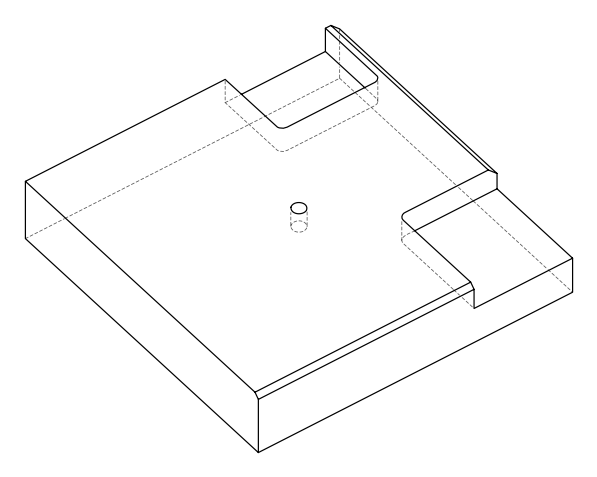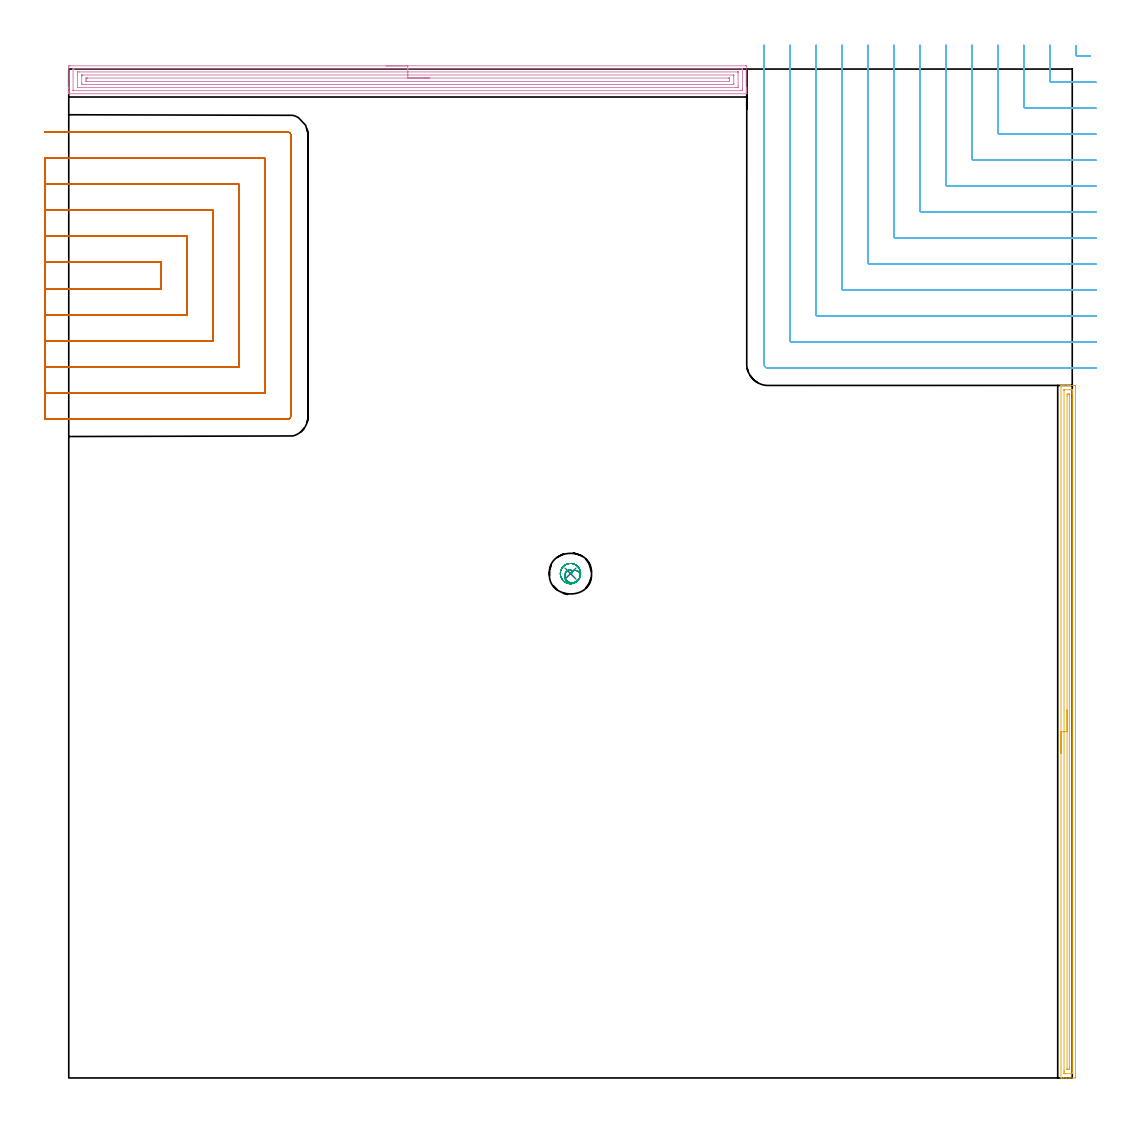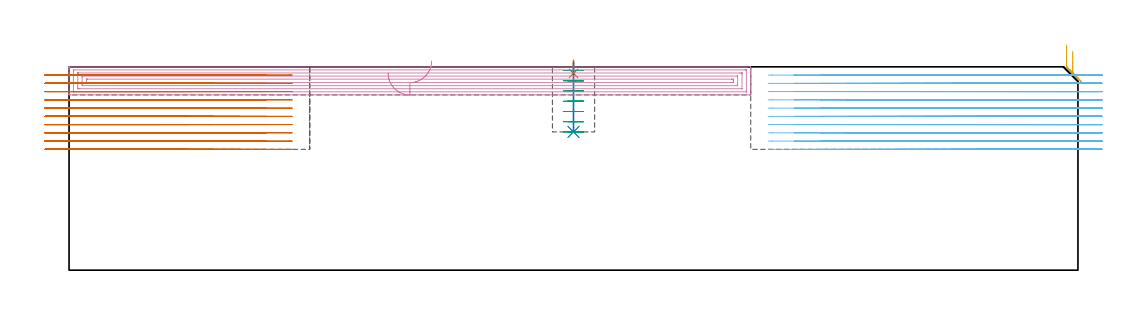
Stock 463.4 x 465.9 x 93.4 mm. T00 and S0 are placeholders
(PLAN: 7 operations, 4 tool changes, 111.3 min)
(1 SPOT_DRILL | STEP1POCKET | NXT0321_9005460120000 | 0.05 min | 182 mm3)
(2 DRILL_BLIND_HOLE_INTO_CENTER | STEP1POCKET | NXT0301_128 | 0.13 min | 3065 mm3)
(3 MILL_ROUGH_BLIND_HOLE_CONTOUR | STEP1POCKET | NXT0201_013 | Spiral | 1.51 min | 5576 mm3)
(4 AREA_MILL | FG_CHAMFER_SURFACE | UGT0205_001 | 12.77 min | 26660 mm3)
(5 AREA_MILL_1 | FG_CHAMFER_SURFACE_1 | UGT0205_001 | 7.85 min | 7279 mm3)
(6 MILL_CORNER_NOTCH_RECTANGULAR | CORNER_NOTCH_RECTANGULAR | NXT0201_012 | Follow Part, ap 4, ae 75% | 44.98 min | 831155 mm3)
(7 MILL_SLOT | SLOT_PARTIAL_RECTANGULAR | NXT0201_012 | Follow Part, ap 4, ae 75% | 44.04 min | 620627 mm3)
(TOOL NXT0321_9005460120000 | NC Spot Drill, 142deg, 12mm, Carbide, Uncoated | D12 PA142 FL30 Z2)
(TOOL NXT0301_128 | Carbide Drill 12mm [861.1-1200-036A1-GP GC34] | D12 PA150 FL37.4 Z2)
(TOOL NXT0201_013 | ENDMILL 10mm | D10 FL30 Z4)
(TOOL UGT0205_001 | Chamfer Mill 20 x 3 x 45 deg. | D20 FL50 Z2)
(TOOL NXT0201_012 | ENDMILL 16mm [2P460-1600-NA 1630] | D16 FL38 Z6)
(OP 1 SPOT_DRILL)
G17 G21 G94 G90
T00 M6
G54
G17 G0 G90 X231.7 Y232.9 S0 M3
G43 Z103.4 H0
G94 G81 G98 Z90.4 F250. R96.4
G80
M5
M2
(OP 2 DRILL_BLIND_HOLE_INTO_CENTER)
G17 G21 G94 G90
T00 M6
G54
G17 G0 G90 X231.7 Y232.9 S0 M3
G43 Z103.4 H1
G94 G81 G98 Z63.5 F250. R95.4
G80
M5
M2
(OP 3 MILL_ROUGH_BLIND_HOLE_CONTOUR)
G17 G21 G94 G90
T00 M6
G54
G17 G0 G90 X231.7 Y232.9 S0 M3
G43 Z103.4 H0
Z91.7
G94 G3 X231.849 Y234.478 R0.796 F250.
X229.392 Y233.34 R2.324
X231.138 Y228.849 R3.111
X236.07 Y231.17 R3.981
X233.43 Y237.27 R4.7
X236.07 Y231.17 R-4.7
X234.75 Y234.22 R2.35
X231.7 Y232.9 R2.35
G0 Z87.
G3 X231.849 Y234.478 R0.796
X229.392 Y233.34 R2.324
X231.138 Y228.849 R3.111
X236.07 Y231.17 R3.981
X233.43 Y237.27 R4.7
X236.07 Y231.17 R-4.7
X234.75 Y234.22 R2.35
X231.7 Y232.9 R2.35
G0 Z82.3
G3 X231.849 Y234.478 R0.796
X229.392 Y233.34 R2.324
X231.138 Y228.849 R3.111
X236.07 Y231.17 R3.981
X233.43 Y237.27 R4.7
X236.07 Y231.17 R-4.7
X234.75 Y234.22 R2.35
X231.7 Y232.9 R2.35
G0 Z77.6
G3 X231.849 Y234.478 R0.796
X229.392 Y233.34 R2.324
X231.138 Y228.849 R3.111
X236.07 Y231.17 R3.981
X233.43 Y237.27 R4.7
X236.07 Y231.17 R-4.7
X234.75 Y234.22 R2.35
X231.7 Y232.9 R2.35
G0 Z72.9
G3 X231.849 Y234.478 R0.796
X229.392 Y233.34 R2.324
X231.138 Y228.849 R3.111
X236.07 Y231.17 R3.981
X233.43 Y237.27 R4.7
X236.07 Y231.17 R-4.7
X234.75 Y234.22 R2.35
X231.7 Y232.9 R2.35
G0 Z68.2
G3 X231.849 Y234.478 R0.796
X229.392 Y233.34 R2.324
X231.138 Y228.849 R3.111
X236.07 Y231.17 R3.981
X233.43 Y237.27 R4.7
X236.07 Y231.17 R-4.7
X234.75 Y234.22 R2.35
X231.7 Y232.9 R2.35
G0 Z63.5
G3 X231.849 Y234.478 R0.796
X229.392 Y233.34 R2.324
X231.138 Y228.849 R3.111
X236.07 Y231.17 R3.981
X233.43 Y237.27 R4.7
X236.07 Y231.17 R-4.7
X234.75 Y234.22 R2.35
X231.7 Y232.9 R2.35
G0 Z103.4
M5
M2
(OP 4 AREA_MILL)
G17 G21 G94 G90
T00 M6
G54
G17 G0 G90 X146.55 Y467.4 S1061 M3
G43 Z103.4 H0
Z90.5
G94 G1 X146.588 Z89.628 F250.
X146.702 Z88.764
X146.891 Z87.912
X147.153 Z87.08
X147.487 Z86.274
X147.89 Z85.5
X148.359 Z84.764
X148.89 Z84.072
X149.479 Z83.429
X150.122 Z82.84
X150.814 Z82.309
X151.55 Z81.84
X152.324 Z81.437
X153.13 Z81.103
X153.962 Z80.841
X154.814 Z80.652
X155.678 Z80.538
X156.55 Z80.5
X312.479
X313.033 Y467.394 Z80.503
X313.09 Y467.392 Z80.506
X313.1 Y467.329 Z80.568
Y457.457 Z90.437
Y456.924 Z90.972
Y456.584 Z91.312
Y456.051 Z91.845
Y455.71 Z92.184
Y455.029 Z92.871
Y454.763 Z93.137
X313.099 Y454.631 Z93.262
X313.095 Y454.551 Z93.341
X313.09 Y454.503 Z93.388
X312.926 Y454.5 Z93.4
X0.174
X0.01 Y454.503 Z93.388
X0.003 Y454.629 Z93.263
X0. Y454.763 Z93.136
Y455.029 Z92.871
Y455.71 Z92.184
Y456.924 Z90.972
Y457.457 Z90.437
Y466.797 Z81.101
X0.004 Y467.063 Z80.835
X0.01 Y467.393 Z80.504
X0.279 Y467.397 Z80.502
X0.621 Y467.4 Z80.5
X156.55
Y465.986 Z81.914
X310.901 Y465.985 Z81.915
X311.045 Y465.984 Z81.916
X311.08 Y465.981 Z81.919
X311.09 Y465.979 Z81.921
X311.093 Y465.97 Z81.93
X311.097 Y465.94 Z81.96
X311.1 Y465.791 Z82.109
X311.099 Y456.185 Z91.715
X311.097 Y456.052 Z91.848
X311.091 Y455.946 Z91.954
X311.089 Y455.92 Z91.98
X311.076 Y455.919 Z91.981
X311.034 Y455.917 Z91.983
X310.692 Y455.915 Z91.985
X310.483 Y455.914 Z91.986
X2.199 Y455.915 Z91.985
X2.055 Y455.916 Z91.984
X2.02 Y455.919 Z91.981
X2.01 Y455.921 Z91.979
X2.007 Y455.93 Z91.97
X2.003 Y455.96 Z91.94
X2. Y456.109 Z91.791
Y465.715 Z82.185
X2.003 Y465.848 Z82.052
X2.009 Y465.954 Z81.946
X2.011 Y465.98 Z81.92
X2.024 Y465.981 Z81.919
X2.066 Y465.983 Z81.917
X2.408 Y465.985 Z81.915
X2.617 Y465.986 Z81.914
X156.55
Y464.571 Z83.329
X308.905
X309.036 Y464.57 Z83.33
X309.072 Y464.567 Z83.333
X309.088 Y464.565 Z83.335
X309.091 Y464.556 Z83.344
X309.097 Y464.507 Z83.393
X309.099 Y464.443 Z83.457
X309.1 Y458.139 Z89.761
X309.096 Y457.457 Z90.443
X309.093 Y457.362 Z90.538
X309.09 Y457.342 Z90.558
X309.076 Y457.335 Z90.565
X309.032 Y457.332 Z90.568
X308.905 Y457.33 Z90.57
X308.142 Y457.329 Z90.571
X4.195
X4.064 Y457.33 Z90.57
X4.028 Y457.333 Z90.567
X4.012 Y457.335 Z90.565
X4.009 Y457.344 Z90.556
X4.003 Y457.393 Z90.507
X4.001 Y457.457 Z90.443
X4. Y463.761 Z84.139
X4.004 Y464.443 Z83.457
X4.007 Y464.538 Z83.362
X4.01 Y464.558 Z83.342
X4.024 Y464.565 Z83.335
X4.068 Y464.568 Z83.332
X4.195 Y464.57 Z83.33
X4.958 Y464.571 Z83.329
X156.55
Y463.157 Z84.743
X306.958
X307.003 Y463.156 Z84.744
X307.049 Y463.154 Z84.746
X307.08 Y463.151 Z84.749
X307.09 Y463.118 Z84.782
X307.1 Y462.714 Z85.186
Y462.697 Z85.203
Y459.221 Z88.679
Y459.203 Z88.697
X307.092 Y458.776 Z89.124
X307.09 Y458.754 Z89.146
X307.06 Y458.75 Z89.15
X306.978 Y458.746 Z89.154
X306.852 Y458.743 Z89.157
X6.142
X6.097 Y458.744 Z89.156
X6.051 Y458.746 Z89.154
X6.02 Y458.749 Z89.151
X6.01 Y458.782 Z89.118
X6. Y459.186 Z88.714
Y462.697 Z85.203
X6.008 Y463.124 Z84.776
X6.009 Y463.146 Z84.754
X6.04 Y463.15 Z84.75
X6.122 Y463.154 Z84.746
X6.248 Y463.157 Z84.743
X156.55
Y461.743 Z86.157
X304.519
X304.867 Y461.742 Z86.158
X305.041 Y461.739 Z86.161
X305.081 Y461.736 Z86.164
X305.09 Y461.732 Z86.168
X305.093 Y461.717 Z86.183
X305.097 Y461.662 Z86.238
X305.1 Y461.175 Z86.725
Y460.95 Z86.95
X305.097 Y460.304 Z87.596
X305.091 Y460.21 Z87.69
X305.087 Y460.164 Z87.736
X305.045 Y460.162 Z87.738
X304.842 Y460.159 Z87.741
X304.437 Y460.157 Z87.743
X304.355
X8.581
X8.233 Y460.158 Z87.742
X8.059 Y460.161 Z87.739
X8.019 Y460.164 Z87.736
X8.009 Y460.168 Z87.732
X8.007 Y460.183 Z87.717
X8.003 Y460.238 Z87.662
X8. Y460.725 Z87.175
Y460.95 Z86.95
X8.003 Y461.596 Z86.304
X8.009 Y461.69 Z86.21
X8.013 Y461.736 Z86.164
X8.055 Y461.738 Z86.162
X8.258 Y461.741 Z86.159
X8.663 Y461.743 Z86.157
X8.745
X156.55
X157.422 Z86.195
X158.287 Z86.309
X159.138 Z86.498
X159.97 Z86.76
X160.776 Z87.094
X161.55 Z87.497
X162.286 Z87.965
X162.978 Z88.497
X163.621 Z89.086
X164.21 Z89.729
X164.742 Z90.421
X165.21 Z91.157
X165.613 Z91.931
X165.947 Z92.737
X166.209 Z93.569
X166.398 Z94.42
X166.512 Z95.285
X166.55 Z96.157
G0 Z103.4
M5
M2
(OP 5 AREA_MILL_1)
G17 G21 G94 G90
T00 M6
G54
G17 G0 G90 X458.2 Y149.9 S1061 M3
G43 Z103.4 H0
G94 G1 Y149.938 Z102.528 F250.
Y150.052 Z101.663
Y150.241 Z100.812
Y150.503 Z99.98
Y150.837 Z99.174
Y151.24 Z98.4
Y151.708 Z97.664
Y152.24 Z96.972
Y152.829 Z96.329
Y153.472 Z95.74
Y154.164 Z95.208
Y154.9 Z94.74
Y155.674 Z94.337
Y156.48 Z94.003
Y157.312 Z93.741
Y158.163 Z93.552
Y159.028 Z93.438
Y159.9 Z93.4
Y319.641
X458.202 Y319.79 Z93.388
X458.306 Y319.798 Z93.286
X458.415 Y319.8 Z93.184
X458.754 Z92.845
X459.373 Z92.222
X461.424 Z90.173
X461.985 Z89.609
X462.576 Z89.02
X464.317 Z87.279
X464.598 Y319.797 Z86.999
X464.893 Y319.79 Z86.703
X464.898 Y319.503 Z86.7
X464.9 Y319.195
Y318.885
Y0.605
X464.898 Y0.297
X464.893 Y0.01 Z86.703
X464.598 Y0. Z86.999
X461.985 Z89.609
X460.553 Z91.043
X459.373 Z92.221
X458.415 Z93.184
X458.307 Z93.285
X458.264 Y0.002 Z93.328
X458.203 Y0.01 Z93.388
X458.2 Y0.159 Z93.4
Y159.9
X459.614 Z91.986
X459.615 Y317.41 Z91.985
X459.617 Y317.733 Z91.983
X459.618 Y317.772 Z91.982
X459.62 Y317.785 Z91.98
X459.637 Y317.79 Z91.963
X459.737 Y317.795 Z91.863
X459.864 Y317.799 Z91.736
X462.856 Y317.8 Z88.744
X463.349 Y317.798 Z88.251
X463.454 Y317.793 Z88.146
X463.474 Y317.791 Z88.126
X463.479 Y317.756 Z88.121
X463.482 Y317.661 Z88.118
X463.485 Y317.41 Z88.115
X463.486 Y316.765 Z88.114
Y316.518
X463.485 Y2.39 Z88.115
X463.483 Y2.067 Z88.117
X463.481 Y2.028 Z88.119
X463.48 Y2.015 Z88.12
X463.463 Y2.01 Z88.137
X463.363 Y2.005 Z88.237
X463.236 Y2.001 Z88.364
X460.244 Y2. Z91.356
X459.751 Y2.002 Z91.849
X459.646 Y2.007 Z91.954
X459.627 Y2.009 Z91.974
X459.621 Y2.044 Z91.979
X459.618 Y2.139 Z91.982
X459.615 Y2.39 Z91.985
X459.614 Y3.035 Z91.986
Y3.282
Y159.9
X461.028 Z90.572
Y314.821
X461.03 Y315.625 Z90.57
X461.032 Y315.711 Z90.568
X461.036 Y315.79 Z90.564
X461.115 Y315.792 Z90.485
X461.816 Y315.799 Z89.784
X461.985 Y315.798 Z89.615
X462.042 Y315.794 Z89.558
X462.058 Y315.791 Z89.542
X462.065 Y315.77 Z89.535
X462.068 Y315.714 Z89.532
X462.071 Y315.625 Z89.529
X462.072 Y4.979 Z89.528
X462.07 Y4.174 Z89.53
X462.068 Y4.089 Z89.532
X462.064 Y4.01 Z89.536
X461.985 Y4.008 Z89.615
X461.284 Y4.001 Z90.316
X461.115 Y4.002 Z90.485
X461.058 Y4.006 Z90.542
X461.042 Y4.009 Z90.558
X461.035 Y4.03 Z90.565
X461.032 Y4.086 Z90.568
X461.029 Y4.174 Z90.571
X461.028 Y159.9 Z90.572
Y160.772 Z90.61
Y161.636 Z90.723
Y162.488 Z90.912
Y163.32 Z91.175
Y164.126 Z91.508
Y164.9 Z91.911
Y165.636 Z92.38
Y166.328 Z92.911
Y166.971 Z93.5
Y167.56 Z94.144
Y168.091 Z94.836
Y168.56 Z95.572
Y168.963 Z96.345
Y169.297 Z97.151
Y169.559 Z97.983
Y169.748 Z98.835
Y169.862 Z99.7
Y169.9 Z100.572
G0 Z103.4
M5
M2
(OP 6 MILL_CORNER_NOTCH_RECTANGULAR)
G17 G21 G94 G90
T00 M6
G54
G17 G0 G90 X465.099 Y476.717 S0 M3
G43 Z103.4 H1
Z89.61
G94 G1 X465.1 Y473.717 F250.
Y473.651
Y472.591
G3 X465.891 Y471.8 R0.8
G1 X468.803
X471.803
G0 Z103.4
X453.094 Y476.9
Z89.61
G1 X453.1 Y473.9
Y473.651 F500.
Y460.591
G3 X453.891 Y459.8 R0.8
G1 X471.4
X474.4 F250.
G0 Z103.4
X441.094 Y476.9
Z89.61
G1 X441.1 Y473.9
Y473.651 F500.
Y448.592
G3 X441.892 Y447.8 R0.8
G1 X471.4
X474.4 F250.
G0 Z103.4
X429.093 Y476.9
Z89.61
G1 X429.1 Y473.9
Y473.651 F500.
Y436.592
G3 X429.892 Y435.8 R0.8
G1 X471.4
X474.4 F250.
G0 Z103.4
X417.092 Y476.9
Z89.61
G1 X417.1 Y473.9
Y473.651 F500.
Y424.593
G3 X417.893 Y423.8 R0.8
G1 X471.4
X474.4 F250.
G0 Z103.4
X405.091 Y476.9
Z89.61
G1 X405.1 Y473.9
Y473.651 F500.
Y412.593
G3 X405.893 Y411.8 R0.8
G1 X471.4
X474.4 F250.
G0 Z103.4
X393.089 Y476.9
Z89.61
G1 X393.1 Y473.9
Y473.651 F500.
Y400.594
G3 X393.894 Y399.8 R0.8
G1 X471.4
X474.4 F250.
G0 Z103.4
X381.087 Y476.9
Z89.61
G1 X381.099 Y473.9
X381.1 Y473.651 F500.
Y388.594
G3 X381.894 Y387.8 R0.8
G1 X471.4
X474.4 F250.
G0 Z103.4
X369.084 Y476.9
Z89.61
G1 X369.099 Y473.9
X369.1 Y473.651 F500.
Y376.594
G3 X369.894 Y375.8 R0.8
G1 X471.4
X474.4 F250.
G0 Z103.4
X357.078 Y476.9
Z89.61
G1 X357.099 Y473.9
X357.1 Y473.651 F500.
Y364.595
G3 X357.895 Y363.8 R0.8
G1 X471.4
X474.4 F250.
G0 Z103.4
X345.068 Y476.9
Z89.61
G1 X345.099 Y473.9
G2 X345.1 Y473.651 R24. F500.
G1 Y352.595
G3 X345.895 Y351.8 R0.8
G1 X471.4
X474.4 F250.
G0 Z103.4
X333.035 Y476.899
Z89.61
G1 X333.097 Y473.9
G2 X333.1 Y473.651 R12. F500.
G1 Y340.595
G3 X333.895 Y339.8 R0.8
G1 X471.4
X474.4 F250.
G0 Z103.4
X321.1 Y476.651
Z89.61
G1 Y473.651
Y329.7 F500.
G3 X323. Y327.8 R1.9
G1 X471.4
X474.4 F250.
G0 Z103.4
X465.1 Y476.717
Z85.82
G1 Y473.717
Y472.591
G3 X465.891 Y471.8 R0.8
G1 X468.803
X471.803
G0 Z103.4
X453.1 Y476.9
Z85.82
G1 Y473.9
Y460.591 F500.
G3 X453.891 Y459.8 R0.8
G1 X471.4
X474.4 F250.
G0 Z103.4
X441.1 Y476.9
Z85.82
G1 Y473.9
Y448.592 F500.
G3 X441.892 Y447.8 R0.8
G1 X471.4
X474.4 F250.
G0 Z103.4
X429.1 Y476.9
Z85.82
G1 Y473.9
Y436.592 F500.
G3 X429.892 Y435.8 R0.8
G1 X471.4
X474.4 F250.
G0 Z103.4
X417.1 Y476.9
Z85.82
G1 Y473.9
Y424.593 F500.
G3 X417.893 Y423.8 R0.8
G1 X471.4
X474.4 F250.
G0 Z103.4
X405.1 Y476.9
Z85.82
G1 Y473.9
Y412.593 F500.
G3 X405.893 Y411.8 R0.8
G1 X471.4
X474.4 F250.
G0 Z103.4
X393.1 Y476.9
Z85.82
G1 Y473.9
Y400.594 F500.
G3 X393.894 Y399.8 R0.8
G1 X471.4
X474.4 F250.
G0 Z103.4
X381.1 Y476.9
Z85.82
G1 Y473.9
Y388.594 F500.
G3 X381.894 Y387.8 R0.8
G1 X471.4
X474.4 F250.
G0 Z103.4
X369.1 Y476.9
Z85.82
G1 Y473.9
Y376.594 F500.
G3 X369.894 Y375.8 R0.8
G1 X471.4
X474.4 F250.
G0 Z103.4
X357.1 Y476.9
Z85.82
G1 Y473.9
Y364.595 F500.
G3 X357.895 Y363.8 R0.8
G1 X471.4
X474.4 F250.
G0 Z103.4
X345.1 Y476.9
Z85.82
G1 Y473.9
Y352.595 F500.
G3 X345.895 Y351.8 R0.8
G1 X471.4
X474.4 F250.
G0 Z103.4
X333.1 Y476.9
Z85.82
G1 Y473.9
Y340.595 F500.
G3 X333.895 Y339.8 R0.8
G1 X471.4
X474.4 F250.
G0 Z103.4
X321.1 Y476.9
Z85.82
G1 Y473.9
Y329.7 F500.
G3 X323. Y327.8 R1.9
G1 X471.4
X474.4 F250.
G0 Z103.4
X465.1 Y476.717
Z82.03
G1 Y473.717
Y472.591
G3 X465.891 Y471.8 R0.8
G1 X468.803
X471.803
G0 Z103.4
X453.1 Y476.9
Z82.03
G1 Y473.9
Y460.591 F500.
G3 X453.891 Y459.8 R0.8
G1 X471.4
X474.4 F250.
G0 Z103.4
X441.1 Y476.9
Z82.03
G1 Y473.9
Y448.592 F500.
G3 X441.892 Y447.8 R0.8
G1 X471.4
X474.4 F250.
G0 Z103.4
X429.1 Y476.9
Z82.03
G1 Y473.9
Y436.592 F500.
G3 X429.892 Y435.8 R0.8
G1 X471.4
X474.4 F250.
G0 Z103.4
X417.1 Y476.9
Z82.03
G1 Y473.9
Y424.593 F500.
G3 X417.893 Y423.8 R0.8
G1 X471.4
X474.4 F250.
G0 Z103.4
X405.1 Y476.9
Z82.03
G1 Y473.9
Y412.593 F500.
G3 X405.893 Y411.8 R0.8
G1 X471.4
X474.4 F250.
G0 Z103.4
X393.1 Y476.9
Z82.03
G1 Y473.9
Y400.594 F500.
G3 X393.894 Y399.8 R0.8
G1 X471.4
X474.4 F250.
G0 Z103.4
X381.1 Y476.9
Z82.03
G1 Y473.9
Y388.594 F500.
G3 X381.894 Y387.8 R0.8
G1 X471.4
X474.4 F250.
G0 Z103.4
X369.1 Y476.9
Z82.03
G1 Y473.9
Y376.594 F500.
G3 X369.894 Y375.8 R0.8
G1 X471.4
X474.4 F250.
G0 Z103.4
X357.1 Y476.9
Z82.03
G1 Y473.9
Y364.595 F500.
G3 X357.895 Y363.8 R0.8
G1 X471.4
X474.4 F250.
G0 Z103.4
X345.1 Y476.9
Z82.03
G1 Y473.9
Y352.595 F500.
G3 X345.895 Y351.8 R0.8
G1 X471.4
X474.4 F250.
G0 Z103.4
X333.1 Y476.9
Z82.03
G1 Y473.9
Y340.595 F500.
G3 X333.895 Y339.8 R0.8
G1 X471.4
X474.4 F250.
G0 Z103.4
X321.1 Y476.9
Z82.03
G1 Y473.9
Y329.7 F500.
G3 X323. Y327.8 R1.9
G1 X471.4
X474.4 F250.
G0 Z103.4
X465.1 Y476.717
Z78.24
G1 Y473.717
Y472.591
G3 X465.891 Y471.8 R0.8
G1 X468.803
X471.803
G0 Z103.4
X453.1 Y476.9
Z78.24
G1 Y473.9
Y460.591 F500.
G3 X453.891 Y459.8 R0.8
G1 X471.4
X474.4 F250.
G0 Z103.4
X441.1 Y476.9
Z78.24
G1 Y473.9
Y448.592 F500.
G3 X441.892 Y447.8 R0.8
G1 X471.4
X474.4 F250.
G0 Z103.4
X429.1 Y476.9
Z78.24
G1 Y473.9
Y436.592 F500.
G3 X429.892 Y435.8 R0.8
G1 X471.4
X474.4 F250.
G0 Z103.4
X417.1 Y476.9
Z78.24
G1 Y473.9
Y424.593 F500.
G3 X417.893 Y423.8 R0.8
G1 X471.4
X474.4 F250.
G0 Z103.4
X405.1 Y476.9
Z78.24
G1 Y473.9
Y412.593 F500.
G3 X405.893 Y411.8 R0.8
G1 X471.4
X474.4 F250.
G0 Z103.4
X393.1 Y476.9
Z78.24
G1 Y473.9
Y400.594 F500.
G3 X393.894 Y399.8 R0.8
G1 X471.4
X474.4 F250.
G0 Z103.4
X381.1 Y476.9
Z78.24
G1 Y473.9
Y388.594 F500.
G3 X381.894 Y387.8 R0.8
G1 X471.4
X474.4 F250.
G0 Z103.4
X369.1 Y476.9
Z78.24
G1 Y473.9
Y376.594 F500.
G3 X369.894 Y375.8 R0.8
G1 X471.4
X474.4 F250.
G0 Z103.4
X357.1 Y476.9
Z78.24
G1 Y473.9
Y364.595 F500.
G3 X357.895 Y363.8 R0.8
G1 X471.4
X474.4 F250.
G0 Z103.4
X345.1 Y476.9
Z78.24
G1 Y473.9
Y352.595 F500.
G3 X345.895 Y351.8 R0.8
G1 X471.4
X474.4 F250.
G0 Z103.4
X333.1 Y476.9
Z78.24
G1 Y473.9
Y340.595 F500.
G3 X333.895 Y339.8 R0.8
G1 X471.4
X474.4 F250.
G0 Z103.4
X321.1 Y476.9
Z78.24
G1 Y473.9
Y329.7 F500.
G3 X323. Y327.8 R1.9
G1 X471.4
X474.4 F250.
G0 Z103.4
X465.1 Y476.717
Z74.45
G1 Y473.717
Y472.591
G3 X465.891 Y471.8 R0.8
G1 X468.803
X471.803
G0 Z103.4
X453.1 Y476.9
Z74.45
G1 Y473.9
Y460.591 F500.
G3 X453.891 Y459.8 R0.8
G1 X471.4
X474.4 F250.
G0 Z103.4
X441.1 Y476.9
Z74.45
G1 Y473.9
Y448.592 F500.
G3 X441.892 Y447.8 R0.8
G1 X471.4
X474.4 F250.
G0 Z103.4
X429.1 Y476.9
Z74.45
G1 Y473.9
Y436.592 F500.
G3 X429.892 Y435.8 R0.8
G1 X471.4
X474.4 F250.
G0 Z103.4
X417.1 Y476.9
Z74.45
G1 Y473.9
Y424.593 F500.
G3 X417.893 Y423.8 R0.8
G1 X471.4
X474.4 F250.
G0 Z103.4
X405.1 Y476.9
Z74.45
G1 Y473.9
Y412.593 F500.
G3 X405.893 Y411.8 R0.8
G1 X471.4
X474.4 F250.
G0 Z103.4
X393.1 Y476.9
Z74.45
G1 Y473.9
Y400.594 F500.
G3 X393.894 Y399.8 R0.8
G1 X471.4
X474.4 F250.
G0 Z103.4
X381.1 Y476.9
Z74.45
G1 Y473.9
Y388.594 F500.
G3 X381.894 Y387.8 R0.8
G1 X471.4
X474.4 F250.
G0 Z103.4
X369.1 Y476.9
Z74.45
G1 Y473.9
Y376.594 F500.
G3 X369.894 Y375.8 R0.8
G1 X471.4
X474.4 F250.
G0 Z103.4
X357.1 Y476.9
Z74.45
G1 Y473.9
Y364.595 F500.
G3 X357.895 Y363.8 R0.8
G1 X471.4
X474.4 F250.
G0 Z103.4
X345.1 Y476.9
Z74.45
G1 Y473.9
Y352.595 F500.
G3 X345.895 Y351.8 R0.8
G1 X471.4
X474.4 F250.
G0 Z103.4
X333.1 Y476.9
Z74.45
G1 Y473.9
Y340.595 F500.
G3 X333.895 Y339.8 R0.8
G1 X471.4
X474.4 F250.
G0 Z103.4
X321.1 Y476.9
Z74.45
G1 Y473.9
Y329.7 F500.
G3 X323. Y327.8 R1.9
G1 X471.4
X474.4 F250.
G0 Z103.4
X465.1 Y476.717
Z70.66
G1 Y473.717
Y472.591
G3 X465.891 Y471.8 R0.8
G1 X468.803
X471.803
G0 Z103.4
X453.1 Y476.9
Z70.66
G1 Y473.9
Y460.591 F500.
G3 X453.891 Y459.8 R0.8
G1 X471.4
X474.4 F250.
G0 Z103.4
X441.1 Y476.9
Z70.66
G1 Y473.9
Y448.592 F500.
G3 X441.892 Y447.8 R0.8
G1 X471.4
X474.4 F250.
G0 Z103.4
X429.1 Y476.9
Z70.66
G1 Y473.9
Y436.592 F500.
G3 X429.892 Y435.8 R0.8
G1 X471.4
X474.4 F250.
G0 Z103.4
X417.1 Y476.9
Z70.66
G1 Y473.9
Y424.593 F500.
G3 X417.893 Y423.8 R0.8
G1 X471.4
X474.4 F250.
G0 Z103.4
X405.1 Y476.9
Z70.66
G1 Y473.9
Y412.593 F500.
G3 X405.893 Y411.8 R0.8
G1 X471.4
X474.4 F250.
G0 Z103.4
X393.1 Y476.9
Z70.66
G1 Y473.9
Y400.594 F500.
G3 X393.894 Y399.8 R0.8
G1 X471.4
X474.4 F250.
G0 Z103.4
X381.1 Y476.9
Z70.66
G1 Y473.9
Y388.594 F500.
G3 X381.894 Y387.8 R0.8
G1 X471.4
X474.4 F250.
G0 Z103.4
X369.1 Y476.9
Z70.66
G1 Y473.9
Y376.594 F500.
G3 X369.894 Y375.8 R0.8
G1 X471.4
X474.4 F250.
G0 Z103.4
X357.1 Y476.9
Z70.66
G1 Y473.9
Y364.595 F500.
G3 X357.895 Y363.8 R0.8
G1 X471.4
X474.4 F250.
G0 Z103.4
X345.1 Y476.9
Z70.66
G1 Y473.9
Y352.595 F500.
G3 X345.895 Y351.8 R0.8
G1 X471.4
X474.4 F250.
G0 Z103.4
X333.1 Y476.9
Z70.66
G1 Y473.9
Y340.595 F500.
G3 X333.895 Y339.8 R0.8
G1 X471.4
X474.4 F250.
G0 Z103.4
X321.1 Y476.9
Z70.66
G1 Y473.9
Y329.7 F500.
G3 X323. Y327.8 R1.9
G1 X471.4
X474.4 F250.
G0 Z103.4
X465.1 Y476.717
Z66.87
G1 Y473.717
Y472.591
G3 X465.891 Y471.8 R0.8
G1 X468.803
X471.803
G0 Z103.4
X453.1 Y476.9
Z66.87
G1 Y473.9
Y460.591 F500.
G3 X453.891 Y459.8 R0.8
G1 X471.4
X474.4 F250.
G0 Z103.4
X441.1 Y476.9
Z66.87
G1 Y473.9
Y448.592 F500.
G3 X441.892 Y447.8 R0.8
G1 X471.4
X474.4 F250.
G0 Z103.4
X429.1 Y476.9
Z66.87
G1 Y473.9
Y436.592 F500.
G3 X429.892 Y435.8 R0.8
G1 X471.4
X474.4 F250.
G0 Z103.4
X417.1 Y476.9
Z66.87
G1 Y473.9
Y424.593 F500.
G3 X417.893 Y423.8 R0.8
G1 X471.4
X474.4 F250.
G0 Z103.4
X405.1 Y476.9
Z66.87
G1 Y473.9
Y412.593 F500.
G3 X405.893 Y411.8 R0.8
G1 X471.4
X474.4 F250.
G0 Z103.4
X393.1 Y476.9
Z66.87
G1 Y473.9
Y400.594 F500.
G3 X393.894 Y399.8 R0.8
G1 X471.4
X474.4 F250.
G0 Z103.4
X381.1 Y476.9
Z66.87
G1 Y473.9
Y388.594 F500.
G3 X381.894 Y387.8 R0.8
G1 X471.4
X474.4 F250.
G0 Z103.4
X369.1 Y476.9
Z66.87
G1 Y473.9
Y376.594 F500.
G3 X369.894 Y375.8 R0.8
G1 X471.4
X474.4 F250.
G0 Z103.4
X357.1 Y476.9
Z66.87
G1 Y473.9
Y364.595 F500.
G3 X357.895 Y363.8 R0.8
G1 X471.4
X474.4 F250.
G0 Z103.4
X345.1 Y476.9
Z66.87
G1 Y473.9
Y352.595 F500.
G3 X345.895 Y351.8 R0.8
G1 X471.4
X474.4 F250.
G0 Z103.4
X333.1 Y476.9
Z66.87
G1 Y473.9
Y340.595 F500.
G3 X333.895 Y339.8 R0.8
G1 X471.4
X474.4 F250.
G0 Z103.4
X321.1 Y476.9
Z66.87
G1 Y473.9
Y329.7 F500.
G3 X323. Y327.8 R1.9
G1 X471.4
X474.4 F250.
G0 Z103.4
X465.1 Y476.717
Z63.08
G1 Y473.717
Y472.591
G3 X465.891 Y471.8 R0.8
G1 X468.803
X471.803
G0 Z103.4
X453.1 Y476.9
Z63.08
G1 Y473.9
Y460.591 F500.
G3 X453.891 Y459.8 R0.8
G1 X471.4
X474.4 F250.
G0 Z103.4
X441.1 Y476.9
Z63.08
G1 Y473.9
Y448.592 F500.
G3 X441.892 Y447.8 R0.8
G1 X471.4
X474.4 F250.
G0 Z103.4
X429.1 Y476.9
Z63.08
G1 Y473.9
Y436.592 F500.
G3 X429.892 Y435.8 R0.8
G1 X471.4
X474.4 F250.
G0 Z103.4
X417.1 Y476.9
Z63.08
G1 Y473.9
Y424.593 F500.
G3 X417.893 Y423.8 R0.8
G1 X471.4
X474.4 F250.
G0 Z103.4
X405.1 Y476.9
Z63.08
G1 Y473.9
Y412.593 F500.
G3 X405.893 Y411.8 R0.8
G1 X471.4
X474.4 F250.
G0 Z103.4
X393.1 Y476.9
Z63.08
G1 Y473.9
Y400.594 F500.
G3 X393.894 Y399.8 R0.8
G1 X471.4
X474.4 F250.
G0 Z103.4
X381.1 Y476.9
Z63.08
G1 Y473.9
Y388.594 F500.
G3 X381.894 Y387.8 R0.8
G1 X471.4
X474.4 F250.
G0 Z103.4
X369.1 Y476.9
Z63.08
G1 Y473.9
Y376.594 F500.
G3 X369.894 Y375.8 R0.8
G1 X471.4
X474.4 F250.
G0 Z103.4
X357.1 Y476.9
Z63.08
G1 Y473.9
Y364.595 F500.
G3 X357.895 Y363.8 R0.8
G1 X471.4
X474.4 F250.
G0 Z103.4
X345.1 Y476.9
Z63.08
G1 Y473.9
Y352.595 F500.
G3 X345.895 Y351.8 R0.8
G1 X471.4
X474.4 F250.
G0 Z103.4
X333.1 Y476.9
Z63.08
G1 Y473.9
Y340.595 F500.
G3 X333.895 Y339.8 R0.8
G1 X471.4
X474.4 F250.
G0 Z103.4
X321.1 Y476.9
Z63.08
G1 Y473.9
Y329.7 F500.
G3 X323. Y327.8 R1.9
G1 X471.4
X474.4 F250.
G0 Z103.4
X465.1 Y476.717
Z59.29
G1 Y473.717
Y472.591
G3 X465.891 Y471.8 R0.8
G1 X468.803
X471.803
G0 Z103.4
X453.1 Y476.9
Z59.29
G1 Y473.9
Y460.591 F500.
G3 X453.891 Y459.8 R0.8
G1 X471.4
X474.4 F250.
G0 Z103.4
X441.1 Y476.9
Z59.29
G1 Y473.9
Y448.592 F500.
G3 X441.892 Y447.8 R0.8
G1 X471.4
X474.4 F250.
G0 Z103.4
X429.1 Y476.9
Z59.29
G1 Y473.9
Y436.592 F500.
G3 X429.892 Y435.8 R0.8
G1 X471.4
X474.4 F250.
G0 Z103.4
X417.1 Y476.9
Z59.29
G1 Y473.9
Y424.593 F500.
G3 X417.893 Y423.8 R0.8
G1 X471.4
X474.4 F250.
G0 Z103.4
X405.1 Y476.9
Z59.29
G1 Y473.9
Y412.593 F500.
G3 X405.893 Y411.8 R0.8
G1 X471.4
X474.4 F250.
G0 Z103.4
X393.1 Y476.9
Z59.29
G1 Y473.9
Y400.594 F500.
G3 X393.894 Y399.8 R0.8
G1 X471.4
X474.4 F250.
G0 Z103.4
X381.1 Y476.9
Z59.29
G1 Y473.9
Y388.594 F500.
G3 X381.894 Y387.8 R0.8
G1 X471.4
X474.4 F250.
G0 Z103.4
X369.1 Y476.9
Z59.29
G1 Y473.9
Y376.594 F500.
G3 X369.894 Y375.8 R0.8
G1 X471.4
X474.4 F250.
G0 Z103.4
X357.1 Y476.9
Z59.29
G1 Y473.9
Y364.595 F500.
G3 X357.895 Y363.8 R0.8
G1 X471.4
X474.4 F250.
G0 Z103.4
X345.1 Y476.9
Z59.29
G1 Y473.9
Y352.595 F500.
G3 X345.895 Y351.8 R0.8
G1 X471.4
X474.4 F250.
G0 Z103.4
X333.1 Y476.9
Z59.29
G1 Y473.9
Y340.595 F500.
G3 X333.895 Y339.8 R0.8
G1 X471.4
X474.4 F250.
G0 Z103.4
X321.1 Y476.9
Z59.29
G1 Y473.9
Y329.7 F500.
G3 X323. Y327.8 R1.9
G1 X471.4
X474.4 F250.
G0 Z103.4
X465.1 Y476.717
Z55.5
G1 Y473.717
Y472.591
G3 X465.891 Y471.8 R0.8
G1 X468.803
X471.803
G0 Z103.4
X453.1 Y476.9
Z55.5
G1 Y473.9
Y460.591 F500.
G3 X453.891 Y459.8 R0.8
G1 X471.4
X474.4 F250.
G0 Z103.4
X441.1 Y476.9
Z55.5
G1 Y473.9
Y448.592 F500.
G3 X441.892 Y447.8 R0.8
G1 X471.4
X474.4 F250.
G0 Z103.4
X429.1 Y476.9
Z55.5
G1 Y473.9
Y436.592 F500.
G3 X429.892 Y435.8 R0.8
G1 X471.4
X474.4 F250.
G0 Z103.4
X417.1 Y476.9
Z55.5
G1 Y473.9
Y424.593 F500.
G3 X417.893 Y423.8 R0.8
G1 X471.4
X474.4 F250.
G0 Z103.4
X405.1 Y476.9
Z55.5
G1 Y473.9
Y412.593 F500.
G3 X405.893 Y411.8 R0.8
G1 X471.4
X474.4 F250.
G0 Z103.4
X393.1 Y476.9
Z55.5
G1 Y473.9
Y400.594 F500.
G3 X393.894 Y399.8 R0.8
G1 X471.4
X474.4 F250.
G0 Z103.4
X381.1 Y476.9
Z55.5
G1 Y473.9
Y388.594 F500.
G3 X381.894 Y387.8 R0.8
G1 X471.4
X474.4 F250.
G0 Z103.4
X369.1 Y476.9
Z55.5
G1 Y473.9
Y376.594 F500.
G3 X369.894 Y375.8 R0.8
G1 X471.4
X474.4 F250.
G0 Z103.4
X357.1 Y476.9
Z55.5
G1 Y473.9
Y364.595 F500.
G3 X357.895 Y363.8 R0.8
G1 X471.4
X474.4 F250.
G0 Z103.4
X345.1 Y476.9
Z55.5
G1 Y473.9
Y352.595 F500.
G3 X345.895 Y351.8 R0.8
G1 X471.4
X474.4 F250.
G0 Z103.4
X333.1 Y476.9
Z55.5
G1 Y473.9
Y340.595 F500.
G3 X333.895 Y339.8 R0.8
G1 X471.4
X474.4 F250.
G0 Z103.4
X321.1 Y476.9
Z55.5
G1 Y473.9
Y329.7 F500.
G3 X323. Y327.8 R1.9
G1 X471.4
X474.4 F250.
G0 Z103.4
M5
M2
(OP 7 MILL_SLOT)
G17 G21 G94 G90
T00 M6
G54
G17 G0 G90 X-11. Y364.2 S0 M3
G43 Z103.4 H1
Z89.61
G94 G1 X-8. F250.
X42.5 F500.
Y376.8
X-8.
X-11. F250.
Y352.2
X-8.
X54.5 F500.
Y388.8
X-8.
X-11. F250.
Y340.2
X-8.
X66.5 F500.
Y400.8
X-8.
X-11. F250.
Y328.2
X-8.
X78.5 F500.
Y412.8
X-8.
X-11. F250.
Y316.2
X-8.
X90.5 F500.
Y424.8
X-8.
X-11. F250.
Y304.2
X-8.
X101.2 F500.
G3 X102.5 Y305.5 R1.3
G1 Y435.5
G3 X101.2 Y436.8 R1.3
G1 X-8.
X-11. F250.
G0 Y364.2 Z85.82
G1 X-8.
X42.5 F500.
Y376.8
X-8.
X-11. F250.
Y352.2
X-8.
X54.5 F500.
Y388.8
X-8.
X-11. F250.
Y340.2
X-8.
X66.5 F500.
Y400.8
X-8.
X-11. F250.
Y328.2
X-8.
X78.5 F500.
Y412.8
X-8.
X-11. F250.
Y316.2
X-8.
X90.5 F500.
Y424.8
X-8.
X-11. F250.
Y304.2
X-8.
X101.2 F500.
G3 X102.5 Y305.5 R1.3
G1 Y435.5
G3 X101.2 Y436.8 R1.3
G1 X-8.
X-11. F250.
G0 Y364.2 Z82.03
G1 X-8.
X42.5 F500.
Y376.8
X-8.
X-11. F250.
Y352.2
X-8.
X54.5 F500.
Y388.8
X-8.
X-11. F250.
Y340.2
X-8.
X66.5 F500.
Y400.8
X-8.
X-11. F250.
Y328.2
X-8.
X78.5 F500.
Y412.8
X-8.
X-11. F250.
Y316.2
X-8.
X90.5 F500.
Y424.8
X-8.
X-11. F250.
Y304.2
X-8.
X101.2 F500.
G3 X102.5 Y305.5 R1.3
G1 Y435.5
G3 X101.2 Y436.8 R1.3
G1 X-8.
X-11. F250.
G0 Y364.2 Z78.24
G1 X-8.
X42.5 F500.
Y376.8
X-8.
X-11. F250.
Y352.2
X-8.
X54.5 F500.
Y388.8
X-8.
X-11. F250.
Y340.2
X-8.
X66.5 F500.
Y400.8
X-8.
X-11. F250.
Y328.2
X-8.
X78.5 F500.
Y412.8
X-8.
X-11. F250.
Y316.2
X-8.
X90.5 F500.
Y424.8
X-8.
X-11. F250.
Y304.2
X-8.
X101.2 F500.
G3 X102.5 Y305.5 R1.3
G1 Y435.5
G3 X101.2 Y436.8 R1.3
G1 X-8.
X-11. F250.
G0 Y364.2 Z74.45
G1 X-8.
X42.5 F500.
Y376.8
X-8.
X-11. F250.
Y352.2
X-8.
X54.5 F500.
Y388.8
X-8.
X-11. F250.
Y340.2
X-8.
X66.5 F500.
Y400.8
X-8.
X-11. F250.
Y328.2
X-8.
X78.5 F500.
Y412.8
X-8.
X-11. F250.
Y316.2
X-8.
X90.5 F500.
Y424.8
X-8.
X-11. F250.
Y304.2
X-8.
X101.2 F500.
G3 X102.5 Y305.5 R1.3
G1 Y435.5
G3 X101.2 Y436.8 R1.3
G1 X-8.
X-11. F250.
G0 Y364.2 Z70.66
G1 X-8.
X42.5 F500.
Y376.8
X-8.
X-11. F250.
Y352.2
X-8.
X54.5 F500.
Y388.8
X-8.
X-11. F250.
Y340.2
X-8.
X66.5 F500.
Y400.8
X-8.
X-11. F250.
Y328.2
X-8.
X78.5 F500.
Y412.8
X-8.
X-11. F250.
Y316.2
X-8.
X90.5 F500.
Y424.8
X-8.
X-11. F250.
Y304.2
X-8.
X101.2 F500.
G3 X102.5 Y305.5 R1.3
G1 Y435.5
G3 X101.2 Y436.8 R1.3
G1 X-8.
X-11. F250.
G0 Y364.2 Z66.87
G1 X-8.
X42.5 F500.
Y376.8
X-8.
X-11. F250.
Y352.2
X-8.
X54.5 F500.
Y388.8
X-8.
X-11. F250.
Y340.2
X-8.
X66.5 F500.
Y400.8
X-8.
X-11. F250.
Y328.2
X-8.
X78.5 F500.
Y412.8
X-8.
X-11. F250.
Y316.2
X-8.
X90.5 F500.
Y424.8
X-8.
X-11. F250.
Y304.2
X-8.
X101.2 F500.
G3 X102.5 Y305.5 R1.3
G1 Y435.5
G3 X101.2 Y436.8 R1.3
G1 X-8.
X-11. F250.
G0 Y364.2 Z63.08
G1 X-8.
X42.5 F500.
Y376.8
X-8.
X-11. F250.
Y352.2
X-8.
X54.5 F500.
Y388.8
X-8.
X-11. F250.
Y340.2
X-8.
X66.5 F500.
Y400.8
X-8.
X-11. F250.
Y328.2
X-8.
X78.5 F500.
Y412.8
X-8.
X-11. F250.
Y316.2
X-8.
X90.5 F500.
Y424.8
X-8.
X-11. F250.
Y304.2
X-8.
X101.2 F500.
G3 X102.5 Y305.5 R1.3
G1 Y435.5
G3 X101.2 Y436.8 R1.3
G1 X-8.
X-11. F250.
G0 Y364.2 Z59.29
G1 X-8.
X42.5 F500.
Y376.8
X-8.
X-11. F250.
Y352.2
X-8.
X54.5 F500.
Y388.8
X-8.
X-11. F250.
Y340.2
X-8.
X66.5 F500.
Y400.8
X-8.
X-11. F250.
Y328.2
X-8.
X78.5 F500.
Y412.8
X-8.
X-11. F250.
Y316.2
X-8.
X90.5 F500.
Y424.8
X-8.
X-11. F250.
Y304.2
X-8.
X101.2 F500.
G3 X102.5 Y305.5 R1.3
G1 Y435.5
G3 X101.2 Y436.8 R1.3
G1 X-8.
X-11. F250.
G0 Y364.2 Z55.5
G1 X-8.
X42.5 F500.
Y376.8
X-8.
X-11. F250.
Y352.2
X-8.
X54.5 F500.
Y388.8
X-8.
X-11. F250.
Y340.2
X-8.
X66.5 F500.
Y400.8
X-8.
X-11. F250.
Y328.2
X-8.
X78.5 F500.
Y412.8
X-8.
X-11. F250.
Y316.2
X-8.
X90.5 F500.
Y424.8
X-8.
X-11. F250.
Y304.2
X-8.
X101.2 F500.
G3 X102.5 Y305.5 R1.3
G1 Y435.5
G3 X101.2 Y436.8 R1.3
G1 X-8.
X-11. F250.
G0 Z103.4
M5
M2
